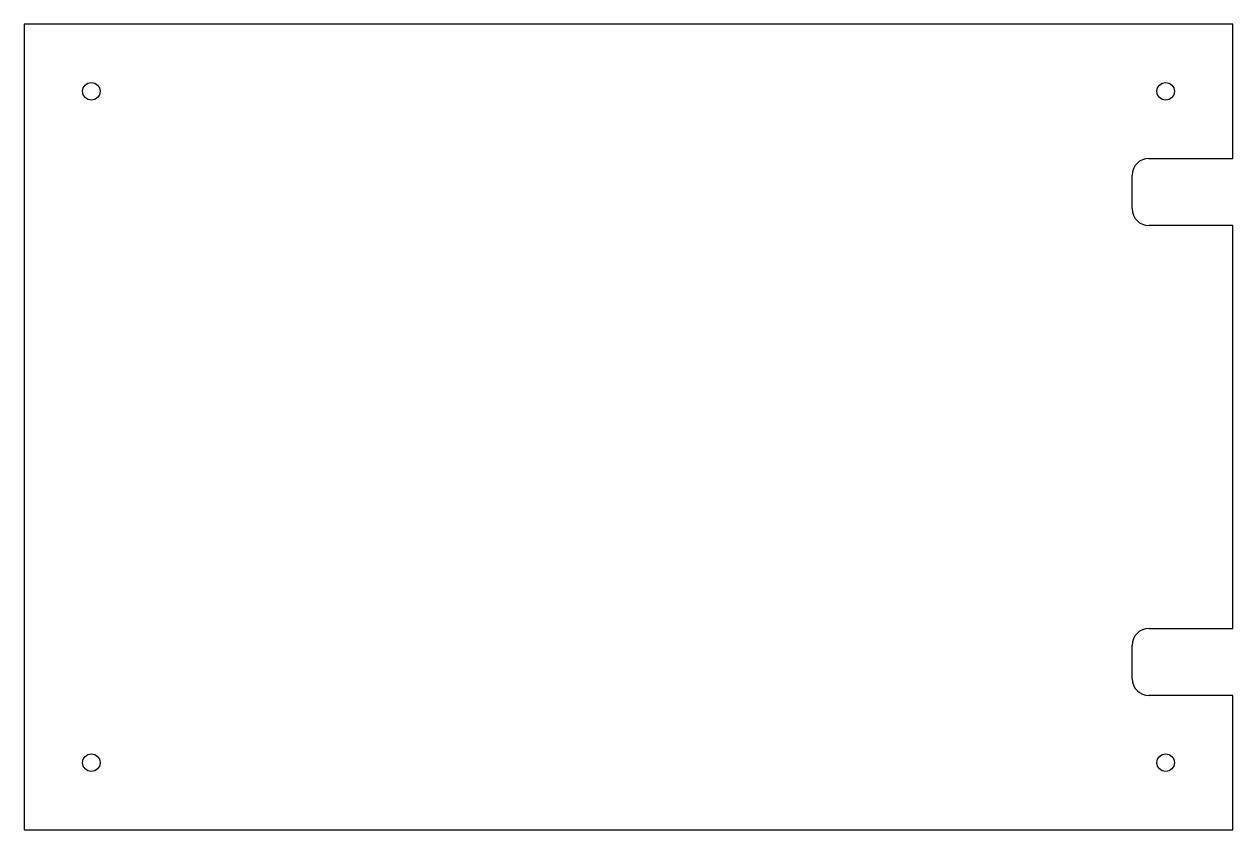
# Model space of a CAD drawing. Header units: inches. Extents: x -18 to 0, y 0 to 12.
import ezdxf

# ---------------------------------------------------------------- set-up
doc = ezdxf.new("R2010")
doc.units = ezdxf.units.IN
doc.layers.get('0').update_dxf_attribs({"linetype": 'CONTINUOUS'})

msp = doc.modelspace()

# ---------------------------------------------------------------- linework, layer by layer
for p, q in [((0, 12), (-18, 12)), ((-18, 12), (-18, 0)), ((0, 10), (0, 12)), ((-1.25, 10), (0, 10)), ((-1.5, 9.252), (-1.5, 9.75)), ((0, 9), (-1.248, 9)), ((0, 3), (0, 9)), ((-1.248, 3), (0, 3)), ((-1.5, 2.252), (-1.5, 2.748)), ((0, 2), (-1.248, 2)), ((0, 0), (0, 2)), ((-18, 0), (0, 0))]:
    msp.add_line(p, q)
for centre in [(-17, 11), (-1, 11), (-17, 1), (-1, 1)]:
    msp.add_circle(centre, 0.13)
for centre, radius, start, end in [((-1.25, 9.75), 0.25, 90, 180), ((-1.248, 9.252), 0.252, 180, 270), ((-1.248, 2.748), 0.252, 90, 180), ((-1.248, 2.252), 0.252, 180, 270)]:
    msp.add_arc(centre, radius, start, end)

doc.saveas('drawing.dxf')
